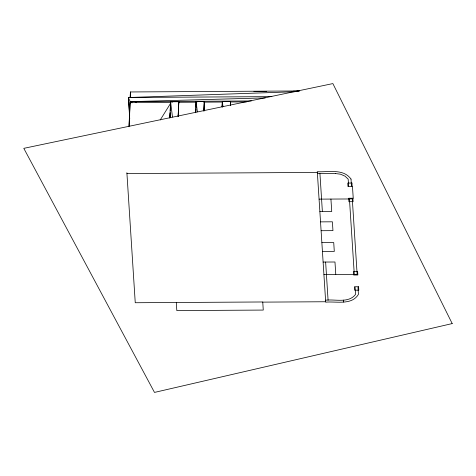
<?xml version="1.0" encoding="UTF-8"?>
<svg xmlns="http://www.w3.org/2000/svg" width="476" height="476" viewBox="0 0 476 476"><rect width="100%" height="100%" fill="white"/><g stroke="black" fill="none" stroke-linecap="round" stroke-linejoin="round"><path stroke-width="0.71" d="M130.269 97.134L130.406 91.963L299.327 90.958M178.167 116.424L178.797 101.733L170.569 101.787L169.831 118.048M203.942 110.396L204.323 101.584L196.094 101.632L195.588 112.723M129.002 126.122L130.109 101.721L130.204 103.203M130.323 96.551L130.406 91.963L130.156 97.467L294.846 91.731M129.091 126.235L130.162 102.578L170.479 102.334M169.974 117.715L170.17 113.282M170.307 110.325L170.569 101.787L172.645 102.06M178.125 116.519L178.797 101.733L178.268 116.192M195.731 112.39L195.868 109.432M195.969 107.213L196.094 101.632L197.48 101.816M203.883 111.194L204.323 101.584L204.025 110.86M222.096 106.654L222.334 101.477L230.557 101.43L230.497 105.529M222.203 107.058L222.334 101.477L223.714 101.662M169.938 117.59L170.182 112.461M170.253 110.991L170.64 102.935M195.707 112.306L195.886 108.641M195.957 107.177L196.166 102.78M222.197 107.023L222.405 102.626M160.239 119.982L170.819 102.965M126.943 173.556L317.349 172.425L325.691 302.165C336.389 301.159 351.627 305.568 358.428 294.382L357.976 287.349M325.566 300.213C335.265 298.97 348.569 303.569 355.572 294.394L355.126 287.367M265.287 97.895L130.21 101.662L128.353 97.479L271.867 96.622M253.898 91.63L266.536 91.475M293.305 91.16L299.249 91.089M251.358 100.942L130.21 101.662L132.072 102.876M178.601 102.286L196.332 102.185M203.722 102.138L222.191 102.031M230.319 101.983L246.574 101.882M335.312 173.544L317.385 173.651L317.26 171.699C328.392 172.377 343.351 168.308 351.02 179.083M319.11 199.135L349.426 198.968M319.866 211.582L331.73 211.505L330.927 199.063M320.574 221.875L332.391 221.804L332.956 230.646L321.145 230.717M321.913 242.665L333.73 242.593L334.295 251.435L322.478 251.506M323.109 262.056L334.973 262.002L335.776 274.444M323.96 274.509L354.269 274.331M262.752 302.123L325.661 301.748M130.091 97.467L131.56 97.586M335.36 173.544L340.53 174.192L345.011 176.162L348.164 179.107L348.616 186.068M134.583 101.531L136.451 102.745M222.334 101.477L222.976 106.57M196.094 101.632L197.373 111.812M170.569 101.787L172.49 117.054M129.704 115.251L128.353 97.479L129.734 118.935M352.478 186.527L353.234 198.236M351.014 179.059L351.466 186.051M343.488 300.106L343.618 302.058M319.937 173.639L322.377 211.564M325.626 262.038L328.083 300.237M176.298 302.492L176.816 310.584L263.264 310.072L262.746 301.974L135.249 302.736L126.884 172.705M230.557 101.43L230.402 105.101L230.557 101.43M452.2 323.579L154.492 392.414L23.8 148.345L332.873 83.586L452.2 323.579M351.948 183.052L347.76 183.076L347.98 186.521L352.169 186.497L351.948 183.052M352.877 198.224L348.688 198.248L348.914 201.693L353.103 201.669L352.877 198.224M352.288 198.867L349.443 198.885L354.305 274.515L357.155 274.497L352.288 198.867M357.637 271.552L353.448 271.582L353.674 275.021L357.857 274.997L357.637 271.552M358.571 286.73L354.382 286.754L354.602 290.193L358.791 290.17L358.571 286.73"/></g></svg>
